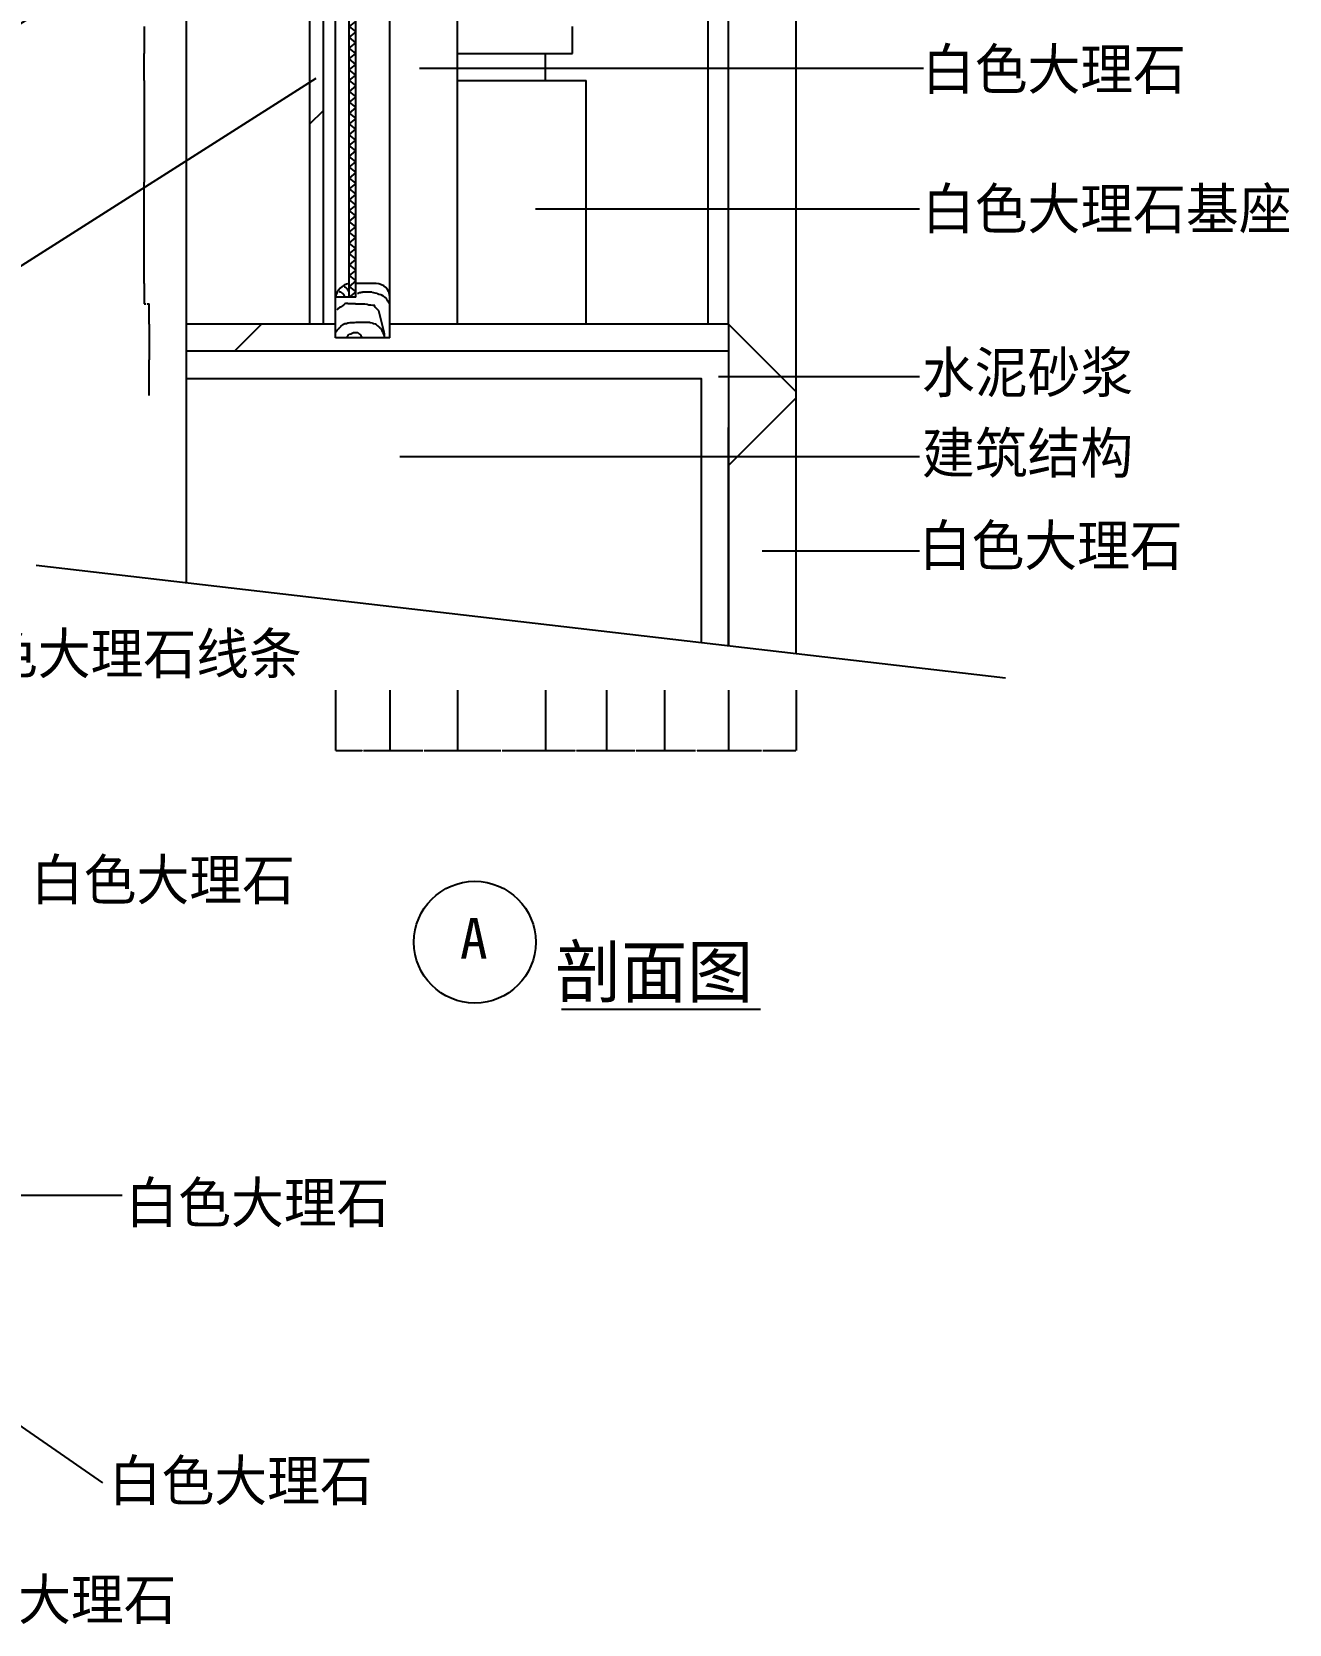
# Model space of a CAD drawing. Header units: metres. Extents: x 53 to 5323, y 88 to 7028.
# Drawn here: x 3466 to 5323, y 88 to 2441 of the extents above; entities that cross this region are included whole.
import ezdxf

# ---------------------------------------------------------------- set-up
doc = ezdxf.new("R2010")
doc.units = ezdxf.units.M
for name, color, linetype in [('2', 2, 'Continuous'), ('3', 3, 'Continuous'), ('4', 4, 'Continuous'), ('7', 7, 'Continuous'), ('BH', 3, 'Continuous'), ('DIM', 3, 'Continuous'), ('TEXT', 3, 'Continuous')]:
    doc.layers.add(name, color=color, linetype=linetype)
doc.dimstyles.get("Standard").update_dxf_attribs({"dimtxt": 2.5, "dimasz": 2.5, "dimexe": 1.25, "dimexo": 0.625, "dimtad": 1, "dimcen": 2.5, "dimazin": 3, "dimtfac": 1, "dimtmove": 0, "dimatfit": 3})

# ---------------------------------------------------------------- blocks, each defined once
blk = doc.blocks.new('BH2')
at = {"layer": 'BH'}
blk.add_lwpolyline([(0, 32), (5, 28), (0, 24), (5, 20), (0, 16), (5, 12), (0, 8), (5, 4), (0, 0)], dxfattribs=at)
blk = doc.blocks.new('*D4')
for p, q in [((4494.48, 1468.47), (4494.48, 1378.97)), ((4594.48, 1468.47), (4594.48, 1378.97)), ((4494.73, 1378.97), (4543.48, 1378.97)), ((4545.48, 1378.97), (4594.23, 1378.97))]:
    blk.add_line(p, q)
at = {"layer": 'Defpoints'}
for p in [(4494.48, 1468.47), (4594.48, 1468.47), (4494.48, 1378.97)]:
    blk.add_point(p, dxfattribs=at)
at = {"layer": 'DIM', "insert": (4544.48, 1378.97), "char_height": 1, "attachment_point": 5}
blk.add_mtext('50', dxfattribs=at)
blk = doc.blocks.new('*D5')
for p, q in [((4399.97, 1468.47), (4399.97, 1378.97)), ((4494.48, 1468.47), (4494.48, 1378.97)), ((4400.22, 1378.97), (4446.225, 1378.97)), ((4448.225, 1378.97), (4494.23, 1378.97))]:
    blk.add_line(p, q)
at = {"layer": 'Defpoints'}
for p in [(4399.97, 1468.47), (4494.48, 1468.47), (4399.97, 1378.97)]:
    blk.add_point(p, dxfattribs=at)
at = {"layer": 'DIM', "insert": (4447.225, 1378.97), "char_height": 1, "attachment_point": 5}
blk.add_mtext('50', dxfattribs=at)
blk = doc.blocks.new('*D46')
for p, q in [((3994.48, 1468.47), (3994.48, 1378.97)), ((4094.48, 1468.47), (4094.48, 1378.97)), ((3994.73, 1378.97), (4043.48, 1378.97)), ((4045.48, 1378.97), (4094.23, 1378.97))]:
    blk.add_line(p, q)
at = {"layer": 'Defpoints'}
for p in [(3994.48, 1468.47), (4094.48, 1468.47), (3994.48, 1378.97)]:
    blk.add_point(p, dxfattribs=at)
at = {"layer": 'DIM', "insert": (4044.48, 1378.97), "char_height": 1, "attachment_point": 5}
blk.add_mtext('50', dxfattribs=at)
blk = doc.blocks.new('*D47')
for p, q in [((3914.48, 1468.47), (3914.48, 1378.97)), ((3994.48, 1468.47), (3994.48, 1378.97)), ((3914.73, 1378.97), (3953.48, 1378.97)), ((3955.48, 1378.97), (3994.23, 1378.97))]:
    blk.add_line(p, q)
at = {"layer": 'Defpoints'}
for p in [(3914.48, 1468.47), (3994.48, 1468.47), (3914.48, 1378.97)]:
    blk.add_point(p, dxfattribs=at)
at = {"layer": 'DIM', "insert": (3954.48, 1378.97), "char_height": 1, "attachment_point": 5}
blk.add_mtext('40', dxfattribs=at)
blk = doc.blocks.new('*D48')
for p, q in [((4224.48, 1468.47), (4224.48, 1378.97)), ((4314.48, 1468.47), (4314.48, 1378.97)), ((4224.73, 1378.97), (4268.48, 1378.97)), ((4270.48, 1378.97), (4314.23, 1378.97))]:
    blk.add_line(p, q)
at = {"layer": 'Defpoints'}
for p in [(4224.48, 1468.47), (4314.48, 1468.47), (4224.48, 1378.97)]:
    blk.add_point(p, dxfattribs=at)
at = {"layer": 'DIM', "insert": (4269.48, 1378.97), "char_height": 1, "attachment_point": 5}
blk.add_mtext('45', dxfattribs=at)
blk = doc.blocks.new('*D49')
for p, q in [((4094.48, 1468.47), (4094.48, 1378.97)), ((4224.48, 1468.47), (4224.48, 1378.97)), ((4094.73, 1378.97), (4158.48, 1378.97)), ((4160.48, 1378.97), (4224.23, 1378.97))]:
    blk.add_line(p, q)
at = {"layer": 'Defpoints'}
for p in [(4094.48, 1468.47), (4224.48, 1468.47), (4094.48, 1378.97)]:
    blk.add_point(p, dxfattribs=at)
at = {"layer": 'DIM', "insert": (4159.48, 1378.97), "char_height": 1, "attachment_point": 5}
blk.add_mtext('65', dxfattribs=at)
blk = doc.blocks.new('*D50')
for p, q in [((4314.48, 1468.47), (4314.48, 1378.97)), ((4399.97, 1468.47), (4399.97, 1378.97)), ((4314.73, 1378.97), (4356.225, 1378.97)), ((4358.225, 1378.97), (4399.72, 1378.97))]:
    blk.add_line(p, q)
at = {"layer": 'Defpoints'}
for p in [(4314.48, 1468.47), (4399.97, 1468.47), (4314.48, 1378.97)]:
    blk.add_point(p, dxfattribs=at)
at = {"layer": 'DIM', "insert": (4357.225, 1378.97), "char_height": 1, "attachment_point": 5}
blk.add_mtext('40', dxfattribs=at)
blk = doc.blocks.new('*D53')
for p, q in [((3631.5, 2448.89), (3631.5, 2408.89)), ((3631.25, 2408.89), (3631, 2408.89)), ((3631.5, 2368.89), (3631.5, 2408.89)), ((3631.5, 2408.89), (3631.5, 2408.89)), ((3631.75, 2408.89), (3632, 2408.89))]:
    blk.add_line(p, q)
at = {"layer": 'Defpoints'}
for p in [(3631.5, 2448.89), (3631.5, 2408.89), (3631.5, 2368.89)]:
    blk.add_point(p, dxfattribs=at)
at = {"layer": 'DIM', "insert": (3631.5, 2410.015), "char_height": 1, "attachment_point": 5}
blk.add_mtext('40', dxfattribs=at)
blk = doc.blocks.new('*D55')
for p, q in [((3639.31, 2008.89), (3639.31, 1956.37)), ((3639.06, 1956.37), (3638.81, 1956.37)), ((3639.31, 1903.84), (3639.31, 1956.37)), ((3639.31, 1956.37), (3639.31, 1956.37)), ((3639.56, 1956.37), (3639.81, 1956.37))]:
    blk.add_line(p, q)
at = {"layer": 'Defpoints'}
for p in [(3639.31, 2008.89), (3639.31, 1956.37), (3639.31, 1903.84)]:
    blk.add_point(p, dxfattribs=at)
at = {"layer": 'DIM', "insert": (3639.31, 1957.495), "char_height": 1, "attachment_point": 5}
blk.add_mtext('50', dxfattribs=at)
blk = doc.blocks.new('*D56')
for p, q in [((3631.5, 2068.89), (3631.5, 2038.89)), ((3631.75, 2038.89), (3634.405, 2038.89)), ((3636.405, 2038.89), (3639.06, 2038.89)), ((3639.31, 2008.89), (3639.31, 2038.89))]:
    blk.add_line(p, q)
at = {"layer": 'Defpoints'}
for p in [(3631.5, 2068.89), (3631.5, 2038.89), (3639.31, 2008.89)]:
    blk.add_point(p, dxfattribs=at)
at = {"layer": 'DIM', "insert": (3635.405, 2038.89), "char_height": 1, "attachment_point": 5}
blk.add_mtext('30', dxfattribs=at)
blk = doc.blocks.new('*D57')
for p, q in [((3631.5, 2368.89), (3631.5, 2218.89)), ((3631.25, 2218.89), (3631, 2218.89)), ((3631.5, 2068.89), (3631.5, 2218.89)), ((3631.5, 2218.89), (3631.5, 2218.89)), ((3631.75, 2218.89), (3632, 2218.89))]:
    blk.add_line(p, q)
at = {"layer": 'Defpoints'}
for p in [(3631.5, 2368.89), (3631.5, 2218.89), (3631.5, 2068.89)]:
    blk.add_point(p, dxfattribs=at)
at = {"layer": 'DIM', "insert": (3631.5, 2220.015), "char_height": 1, "attachment_point": 5}
blk.add_mtext('150', dxfattribs=at)

msp = doc.modelspace()

# ---------------------------------------------------------------- hatches: boundary and pattern name
at = {"layer": 'BH'}
h = msp.add_hatch(dxfattribs=at)
h.set_pattern_fill('ANSI32', scale=50)
h.paths.add_polyline_path([(3896.48, 3490.64), (3876.48, 3487.99), (3876.48, 2008.89), (3896.48, 2008.89)])
h = msp.add_hatch(dxfattribs=at)
h.set_pattern_fill('ANSI33', scale=200)
h.paths.add_polyline_path([(4494.48, 1534.09), (4594.48, 1522.47), (4594.48, 1908.89), (4494.48, 2008.89), (4494.48, 1968.89)])
h.paths.add_polyline_path([(4494.48, 1968.89), (4494.48, 2008.89), (3994.48, 2008.89), (3994.48, 1988.89), (3914.48, 1988.89), (3914.48, 2008.89), (3694.48, 2008.89), (3694.48, 1968.89)])
h = msp.add_hatch(dxfattribs=at)
h.set_pattern_fill('AR-CONC', scale=10)
h.paths.add_polyline_path([(3694.48, 1968.89), (3694.48, 1928.89), (4454.48, 1928.89), (4454.48, 1538.74), (4494.48, 1534.09), (4494.48, 1856.52), (4494.48, 1968.89)])
h = msp.add_hatch(dxfattribs=at)
h.set_pattern_fill('AR-CONC', scale=40)
h.paths.add_polyline_path([(4454.48, 1538.74), (4454.48, 1928.89), (3694.48, 1928.89), (3694.48, 1627.1)])
at = {"layer": 'DIM'}
h = msp.add_hatch(dxfattribs=at)
h.set_pattern_fill('ANSI31', scale=1000)
h.paths.add_polyline_path([(4454.48, 1538.74), (4454.48, 1928.89), (3694.48, 1928.89), (3694.48, 1627.1)])

# ---------------------------------------------------------------- linework, layer by layer
at = {"layer": '2'}
msp.add_lwpolyline([(3694.48, 1928.89), (4454.48, 1928.89), (4454.48, 1538.74)], dxfattribs=at)
at = {"layer": '3'}
for p, q in [((3934.48, 2048.89), (3934.48, 2795.67)), ((4094.48, 2408.89), (4224.48, 2408.89)), ((4094.48, 2368.89), (4224.48, 2368.89))]:
    msp.add_line(p, q, dxfattribs=at)
at = {"layer": '4'}
for p, q in [((4594.48, 1522.47), (4594.48, 3583.17)), ((4494.48, 2008.89), (4494.48, 3569.91)), ((4094.48, 2008.89), (4094.48, 3516.89)), ((3876.48, 2008.89), (3876.48, 3487.99)), ((3896.48, 2008.89), (3896.48, 3490.64)), ((3914.48, 2048.89), (3914.48, 3493.02)), ((3994.48, 2048.89), (3994.48, 3503.63)), ((4464.48, 2008.89), (4464.48, 2728.89)), ((4264.48, 2408.89), (4264.48, 2448.89)), ((4224.48, 2408.89), (4264.48, 2408.89)), ((4224.48, 2368.89), (4224.48, 2408.89)), ((4224.48, 2368.89), (4284.48, 2368.89)), ((4284.48, 2008.89), (4284.48, 2368.89)), ((3914.48, 1988.89), (3914.48, 2048.89)), ((3934.48, 2048.89), (3914.48, 2048.89)), ((3944.48, 2048.89), (3934.48, 2048.89)), ((3974.48, 2068.89), (3944.48, 2068.89)), ((3994.48, 1988.89), (3994.48, 2048.89)), ((3914.48, 2008.89), (3694.48, 2008.89)), ((4494.48, 2008.89), (3994.48, 2008.89)), ((4494.48, 2008.89), (4594.48, 1908.89)), ((4494.48, 2008.89), (4494.48, 1968.89)), ((3994.48, 1988.89), (3914.48, 1988.89)), ((4494.48, 1968.89), (3694.48, 1968.89)), ((4494.48, 1968.89), (4494.48, 1534.09)), ((4494.48, 1534.09), (4494.48, 1856.52))]:
    msp.add_line(p, q, dxfattribs=at)
for centre, radius, start, end in [((3938.62, 2044.75), 24.49, 99.73, 170.27), ((3974.48, 2048.89), 20, 0, 90)]:
    msp.add_arc(centre, radius, start, end, dxfattribs=at)
at = {"layer": '7'}
for p, q in [((3934.48, 2048.89), (3934.48, 3495.68)), ((3944.48, 2048.89), (3944.48, 3497))]:
    msp.add_line(p, q, dxfattribs=at)
at = {"layer": 'BH'}
for p, q in [((3919.57, 2057.12), (3920.63, 2057.12)), ((3920.63, 2057.12), (3920.89, 2056.86)), ((3920.89, 2056.86), (3921.69, 2056.86)), ((3921.69, 2056.86), (3921.95, 2056.59)), ((3921.95, 2056.59), (3922.48, 2056.33)), ((3922.48, 2056.33), (3923.01, 2055.8)), ((3923.01, 2055.8), (3923.54, 2055.53)), ((3923.54, 2055.53), (3923.8, 2055.53)), ((3923.8, 2055.53), (3923.8, 2055.27)), ((3923.8, 2055.27), (3924.33, 2055)), ((3924.33, 2055), (3924.86, 2054.74)), ((3924.86, 2054.74), (3925.13, 2054.21)), ((3925.13, 2054.21), (3925.39, 2054.21)), ((3925.39, 2054.21), (3925.39, 2053.68)), ((3925.39, 2053.68), (3925.66, 2053.68)), ((3925.66, 2053.68), (3925.92, 2053.42)), ((3925.92, 2053.42), (3926.19, 2052.62)), ((3926.19, 2052.62), (3926.72, 2052.09)), ((3926.72, 2052.09), (3926.72, 2051.3)), ((3926.72, 2051.3), (3926.98, 2051.3)), ((3926.98, 2065.06), (3927.25, 2065.06)), ((3926.98, 2051.3), (3926.98, 2051.03)), ((3926.98, 2051.03), (3927.25, 2050.77)), ((3927.25, 2065.06), (3927.25, 2064.8)), ((3927.25, 2064.8), (3927.51, 2064.53)), ((3927.25, 2050.77), (3927.25, 2050.24)), ((3927.25, 2050.24), (3927.51, 2049.97)), ((3927.51, 2064.53), (3927.78, 2064.53)), ((3927.51, 2049.97), (3927.51, 2049.45)), ((3927.51, 2049.45), (3927.78, 2049.45)), ((3927.78, 2064.53), (3927.78, 2064.27)), ((3927.78, 2064.27), (3928.31, 2064.27)), ((3928.31, 2064.27), (3928.57, 2063.74)), ((3928.57, 2063.74), (3929.1, 2063.47)), ((3929.1, 2063.47), (3929.37, 2063.21)), ((3929.37, 2063.21), (3929.9, 2062.68)), ((3929.9, 2062.68), (3929.9, 2062.41)), ((3929.9, 2062.41), (3930.43, 2062.41)), ((3930.43, 2062.41), (3930.69, 2062.15)), ((3930.69, 2062.15), (3931.22, 2061.62)), ((3931.22, 2061.62), (3931.49, 2061.09)), ((3931.49, 2061.09), (3931.75, 2060.56)), ((3931.75, 2060.56), (3932.02, 2060.3)), ((3932.02, 2060.3), (3932.02, 2060.03)), ((3932.02, 2060.03), (3932.28, 2060.03)), ((3932.28, 2060.03), (3932.28, 2059.5)), ((3932.28, 2059.5), (3932.55, 2059.24)), ((3932.55, 2059.24), (3932.55, 2058.97)), ((3932.55, 2058.97), (3932.81, 2058.71)), ((3932.81, 2058.71), (3933.08, 2058.18)), ((3933.08, 2058.18), (3933.08, 2057.91)), ((3933.08, 2057.91), (3933.34, 2057.65)), ((3933.34, 2057.65), (3933.34, 2056.86)), ((3946.85, 2054.47), (3947.65, 2054.74)), ((3946.85, 2054.21), (3946.85, 2054.47)), ((3947.65, 2054.74), (3948.44, 2055.27)), ((3948.44, 2055.27), (3948.97, 2055.53)), ((3948.97, 2055.53), (3949.5, 2055.8)), ((3949.5, 2055.8), (3951.36, 2055.8)), ((3951.36, 2055.8), (3952.15, 2056.06)), ((3952.15, 2056.06), (3952.95, 2056.33)), ((3952.95, 2056.33), (3953.74, 2056.33)), ((3953.74, 2056.33), (3954.54, 2056.59)), ((3954.54, 2056.59), (3957.19, 2056.86)), ((3957.19, 2056.86), (3966.19, 2056.86)), ((3966.19, 2056.86), (3966.99, 2056.59)), ((3966.99, 2056.59), (3967.78, 2056.59)), ((3967.78, 2056.59), (3968.58, 2056.06)), ((3968.58, 2056.06), (3972.29, 2055.53)), ((3972.29, 2055.53), (3975.47, 2055)), ((3975.47, 2055), (3976, 2054.74)), ((3976, 2054.74), (3976.26, 2054.47)), ((3976.26, 2054.47), (3976.53, 2054.21)), ((3976.53, 2054.21), (3977.32, 2053.94)), ((3977.32, 2053.94), (3978.38, 2053.42)), ((3978.38, 2053.42), (3981.03, 2052.62)), ((3981.03, 2052.62), (3983.68, 2051.56)), ((3983.68, 2051.56), (3984.74, 2050.77)), ((3984.74, 2050.77), (3985.8, 2049.97)), ((3985.8, 2049.97), (3986.33, 2049.45)), ((3986.33, 2049.45), (3986.59, 2049.18)), ((3986.59, 2049.18), (3987.12, 2048.92)), ((3987.12, 2048.92), (3987.92, 2048.39)), ((3987.92, 2048.39), (3988.45, 2047.59)), ((3988.45, 2047.59), (3988.98, 2046.8)), ((3988.98, 2046.8), (3989.51, 2046.27)), ((3916.39, 2030.39), (3916.12, 2030.39)), ((3916.65, 2030.65), (3916.39, 2030.39)), ((3916.92, 2030.65), (3916.65, 2030.65)), ((3917.18, 2030.92), (3916.92, 2030.65)), ((3917.71, 2030.92), (3917.18, 2030.92)), ((3917.98, 2031.45), (3917.71, 2031.18)), ((3917.71, 2031.18), (3917.71, 2030.92)), ((3918.51, 2031.98), (3917.98, 2031.45)), ((3918.77, 2032.24), (3918.51, 2031.98)), ((3919.04, 2032.24), (3918.77, 2032.24)), ((3919.3, 2032.51), (3919.04, 2032.24)), ((3919.57, 2032.51), (3919.3, 2032.51)), ((3919.83, 2033.04), (3919.57, 2032.51)), ((3920.36, 2033.57), (3919.83, 2033.04)), ((3920.89, 2034.09), (3920.36, 2033.57)), ((3921.95, 2034.09), (3920.89, 2034.09)), ((3922.48, 2034.36), (3921.95, 2034.09)), ((3923.01, 2034.62), (3922.48, 2034.36)), ((3923.54, 2035.15), (3923.01, 2034.62)), ((3923.8, 2035.42), (3923.54, 2035.15)), ((3924.33, 2035.42), (3923.8, 2035.42)), ((3924.86, 2035.68), (3924.33, 2035.42)), ((3925.13, 2035.95), (3924.86, 2035.68)), ((3925.39, 2036.21), (3925.13, 2035.95)), ((3925.66, 2036.74), (3925.39, 2036.48)), ((3925.39, 2036.48), (3925.39, 2036.21)), ((3925.92, 2037.01), (3925.66, 2036.74)), ((3926.19, 2037.27), (3925.92, 2037.01)), ((3926.72, 2037.27), (3926.19, 2037.27)), ((3927.51, 2038.33), (3926.72, 2037.54)), ((3926.72, 2037.54), (3926.72, 2037.27)), ((3927.78, 2038.86), (3927.51, 2038.33)), ((3927.78, 2039.12), (3927.78, 2038.86)), ((3928.57, 2039.12), (3927.78, 2039.12)), ((3929.1, 2039.39), (3928.57, 2039.12)), ((3932.02, 2039.39), (3929.1, 2039.39)), ((3932.81, 2039.12), (3932.02, 2039.39)), ((3942.35, 2039.12), (3932.81, 2039.12)), ((3943.41, 2038.86), (3942.35, 2039.12)), ((3944.47, 2038.59), (3943.41, 2038.86)), ((3947.65, 2038.33), (3944.47, 2038.59)), ((3957.72, 2038.33), (3947.65, 2038.33)), ((3960.89, 2038.06), (3957.72, 2038.33)), ((3963.54, 2037.27), (3960.89, 2038.06)), ((3966.72, 2037.01), (3963.54, 2037.27)), ((3969.37, 2036.48), (3966.72, 2037.01)), ((3972.29, 2036.48), (3969.37, 2036.48)), ((3972.29, 2036.74), (3972.29, 2036.48)), ((3972.29, 2034.89), (3972.29, 2036.74)), ((3973.08, 2034.09), (3972.29, 2034.89)), ((3978.38, 2028.8), (3973.08, 2034.09)), ((3982.09, 2012.92), (3978.38, 2028.8)), ((3989.51, 2046.27), (3989.51, 2045.74)), ((3989.51, 2045.74), (3989.77, 2045.48)), ((3989.77, 2045.48), (3990.04, 2045.21)), ((3990.04, 2045.21), (3990.3, 2044.68)), ((3990.3, 2044.68), (3991.1, 2044.15)), ((3991.1, 2044.15), (3991.63, 2043.09)), ((3991.63, 2043.09), (3992.16, 2042.03)), ((3992.16, 2042.03), (3992.42, 2041.24)), ((3992.42, 2041.24), (3992.69, 2040.71)), ((3992.69, 2040.71), (3992.69, 2040.45)), ((3992.69, 2040.45), (3992.95, 2040.18)), ((3992.95, 2040.18), (3993.48, 2039.65)), ((3993.48, 2039.65), (3993.75, 2038.86)), ((3993.75, 2038.86), (3994.01, 2038.33)), ((3994.01, 2038.33), (3994.01, 2037.8)), ((3916.12, 1998.89), (3916.65, 1999.95)), ((3916.65, 1999.95), (3917.71, 2001.01)), ((3917.71, 2001.01), (3918.51, 2002.07)), ((3918.51, 2002.07), (3919.3, 2002.6)), ((3919.3, 2002.6), (3919.83, 2002.86)), ((3919.83, 2002.86), (3920.36, 2003.39)), ((3920.36, 2003.39), (3920.63, 2003.92)), ((3920.63, 2003.92), (3921.16, 2004.72)), ((3921.16, 2004.72), (3921.69, 2005.25)), ((3921.69, 2005.25), (3922.48, 2006.3)), ((3922.48, 2006.3), (3923.27, 2007.1)), ((3923.27, 2007.1), (3923.8, 2007.36)), ((3923.8, 2007.36), (3924.07, 2007.63)), ((3924.07, 2007.63), (3924.6, 2007.89)), ((3924.6, 2007.89), (3925.13, 2008.42)), ((3925.13, 2008.42), (3925.92, 2008.95)), ((3925.92, 2008.95), (3926.72, 2009.22)), ((3926.72, 2009.22), (3927.25, 2009.48)), ((3927.25, 2009.48), (3928.31, 2010.01)), ((3928.31, 2010.01), (3930.43, 2010.01)), ((3930.43, 2010.01), (3931.49, 2010.27)), ((3931.49, 2010.27), (3932.55, 2010.8)), ((3932.55, 2010.8), (3933.34, 2011.07)), ((3933.34, 2011.07), (3935.99, 2011.33)), ((3935.99, 2011.33), (3941.55, 2011.33)), ((3941.55, 2011.33), (3942.35, 2011.6)), ((3942.35, 2011.6), (3945, 2012.13)), ((3945, 2012.13), (3964.6, 2012.13)), ((3964.6, 2012.13), (3965.66, 2011.6)), ((3965.66, 2011.6), (3968.31, 2011.07)), ((3968.31, 2011.07), (3969.11, 2010.54)), ((3969.11, 2010.54), (3969.64, 2010.54)), ((3969.64, 2010.54), (3970.43, 2010.01)), ((3970.43, 2010.01), (3973.08, 2009.48)), ((3973.08, 2009.48), (3974.14, 2008.69)), ((3974.14, 2008.69), (3974.67, 2007.89)), ((3974.67, 2007.89), (3975.2, 2007.63)), ((3975.2, 2007.63), (3975.47, 2007.36)), ((3975.47, 2007.36), (3975.73, 2007.36)), ((3975.73, 2007.36), (3976, 2007.1)), ((3976, 2007.1), (3976.53, 2006.83)), ((3976.53, 2006.83), (3977.32, 2006.3)), ((3977.32, 2006.3), (3978.38, 2005.25)), ((3978.38, 2005.25), (3978.64, 2005.25)), ((3978.64, 2005.25), (3978.64, 2004.98)), ((3978.64, 2004.98), (3979.17, 2004.72)), ((3979.17, 2004.72), (3979.44, 2004.19)), ((3979.44, 2004.19), (3980.23, 2003.39)), ((3980.23, 2003.39), (3980.76, 2002.6)), ((3980.76, 2002.6), (3981.29, 2002.07)), ((3981.29, 2002.07), (3981.56, 2001.28)), ((3981.56, 2001.28), (3981.82, 2001.01)), ((3981.82, 2001.01), (3982.09, 2000.48)), ((3985.8, 1999.16), (3982.09, 2012.92)), ((3982.09, 2000.48), (3982.35, 2000.48)), ((3982.35, 2000.48), (3982.62, 1999.95)), ((3982.62, 1999.95), (3982.88, 1999.42)), ((3915.06, 1997.84), (3915.59, 1998.1)), ((3915.06, 1997.57), (3915.06, 1997.84)), ((3915.59, 1998.1), (3916.12, 1998.89)), ((3931.22, 1989.9), (3931.49, 1989.9)), ((3931.49, 1989.9), (3931.75, 1990.69)), ((3931.75, 1990.69), (3932.55, 1991.48)), ((3932.55, 1991.48), (3933.08, 1992.28)), ((3933.08, 1992.28), (3933.61, 1993.07)), ((3933.61, 1993.07), (3933.87, 1993.34)), ((3933.87, 1993.34), (3934.14, 1994.13)), ((3934.14, 1994.13), (3936.79, 1994.92)), ((3936.79, 1994.92), (3939.97, 1995.98)), ((3939.97, 1995.98), (3941.02, 1996.51)), ((3941.02, 1996.51), (3947.12, 1996.51)), ((3947.12, 1996.51), (3948.18, 1995.72)), ((3948.18, 1995.72), (3948.97, 1995.19)), ((3948.97, 1995.19), (3949.24, 1994.92)), ((3949.24, 1994.92), (3949.5, 1994.92)), ((3949.5, 1994.92), (3949.77, 1994.66)), ((3949.77, 1994.66), (3950.3, 1994.13)), ((3950.3, 1994.13), (3951.36, 1993.34)), ((3951.36, 1993.34), (3951.89, 1992.28)), ((3951.89, 1992.28), (3952.68, 1990.69)), ((3952.68, 1990.69), (3952.95, 1990.42)), ((3952.95, 1990.42), (3952.95, 1990.16)), ((3952.95, 1990.16), (3953.21, 1990.16)), ((3953.21, 1990.16), (3953.74, 1989.63)), ((3982.88, 1999.42), (3983.41, 1998.36)), ((3983.41, 1998.36), (3983.94, 1997.31)), ((3983.94, 1997.31), (3983.94, 1996.78)), ((3983.94, 1996.78), (3984.21, 1996.25)), ((3984.21, 1996.25), (3984.47, 1995.19)), ((3984.47, 1995.19), (3985, 1994.39)), ((3985, 1994.39), (3985, 1993.87)), ((3985, 1993.87), (3985.27, 1993.6)), ((3985.27, 1993.6), (3985.27, 1993.07)), ((3985.27, 1993.07), (3985.53, 1992.81)), ((3985.53, 1992.81), (3985.8, 1992.54)), ((3986.59, 1994.39), (3985.8, 1999.16)), ((3985.8, 1992.54), (3986.33, 1991.48)), ((3986.33, 1991.48), (3986.33, 1989.9)), ((3986.33, 1989.9), (3986.59, 1989.63)), ((3986.59, 1989.37), (3986.59, 1994.39)), ((3986.59, 1989.63), (3986.59, 1989.37))]:
    msp.add_line(p, q, dxfattribs=at)
at = {"layer": 'DIM'}
for p, q in [((3694.48, 1627.1), (3694.48, 3463.86)), ((3472.37, 1652.92), (4903.71, 1486.52))]:
    msp.add_line(p, q, dxfattribs=at)
at = {"layer": 'TEXT'}
msp.add_line((4247.88, 996.96), (4541.75, 996.96), dxfattribs=at)
msp.add_circle((4120.1, 1095.97), 90, dxfattribs=at)

# ---------------------------------------------------------------- block references
at = {"layer": '3', "xscale": 2, "yscale": 2, "zscale": 2}
for p in [(3934.48, 2432.89), (3934.48, 2304.89), (3934.48, 2176.89), (3934.48, 2048.89)]:
    msp.add_blockref('BH2', p, dxfattribs=at)
at = {"layer": '3', "xscale": -2, "yscale": 2, "zscale": 2, "rotation": 180}
for p in [(3934.48, 2432.89), (3934.48, 2304.89), (3934.48, 2176.89)]:
    msp.add_blockref('BH2', p, dxfattribs=at)

# ---------------------------------------------------------------- texts
at = {"layer": 'TEXT'}
for s, height, p in [('白色大理石', 60, (4780.37, 2355.79)), ('白色大理石基座', 60, (4780.37, 2149.56)), ('水泥砂浆', 60, (4780.37, 1907.77)), ('建筑结构', 60, (4780.37, 1788.64)), ('白色大理石', 60, (4775.6, 1652.19)), ('白色大理石线条', 60, (3318.61, 1492.38)), ('白色大理石', 60, (3464.37, 1158.25)), ('A', 60, (4098.15, 1071.83)), ('剖面图', 75, (4238.68, 1014.9)), ('白色大理石', 60, (3604.02, 681.36)), ('白色大理石', 60, (3579.39, 270.64)), ('白色大理石', 60, (3289.54, 95.01))]:
    msp.add_text(s, height=height, dxfattribs=at).set_placement(p)

# ---------------------------------------------------------------- dimensions: what is measured, and where the dimension line sits
at = {"layer": 'DIM'}
for base, p1, p2, text, picture, middle in [((3631.5, 2408.89), (3631.5, 2448.89), (3631.5, 2368.89), '40', '*D53', (3631.5, 2410.015)), ((3631.5, 2218.89), (3631.5, 2368.89), (3631.5, 2068.89), '150', '*D57', (3631.5, 2220.015)), ((3631.5, 2038.89), (3631.5, 2068.89), (3639.31, 2008.89), '30', '*D56', (3635.405, 2038.89)), ((3639.31, 1956.37), (3639.31, 2008.89), (3639.31, 1903.84), '50', '*D55', (3639.31, 1957.495)), ((3914.48, 1378.97), (3914.48, 1468.47), (3994.48, 1468.47), '40', '*D47', (3954.48, 1378.97)), ((3994.48, 1378.97), (3994.48, 1468.47), (4094.48, 1468.47), '50', '*D46', (4044.48, 1378.97)), ((4094.48, 1378.97), (4094.48, 1468.47), (4224.48, 1468.47), '65', '*D49', (4159.48, 1378.97)), ((4224.48, 1378.97), (4224.48, 1468.47), (4314.48, 1468.47), '45', '*D48', (4269.48, 1378.97)), ((4314.48, 1378.97), (4314.48, 1468.47), (4399.97, 1468.47), '40', '*D50', (4357.225, 1378.97)), ((4399.97, 1378.97), (4399.97, 1468.47), (4494.48, 1468.47), '50', '*D5', (4447.225, 1378.97)), ((4494.48, 1378.97), (4494.48, 1468.47), (4594.48, 1468.47), '50', '*D4', (4544.48, 1378.97))]:
    dim = msp.add_linear_dim(base=base, p1=p1, p2=p2, text=text, dimstyle='Standard', dxfattribs=at)
    dim.commit()
    dim.dimension.update_dxf_attribs({"geometry": picture, "text_midpoint": middle})

# ---------------------------------------------------------------- leaders
for points in [[(3963.91, 2777.75), (3269.57, 2339.79)], [(4038.31, 2387.23), (4782.94, 2387.23)], [(3885.14, 2372.21), (3389.06, 2056.32)], [(4209.52, 2179.53), (4776.83, 2179.53)], [(4480.07, 1931.67), (4776.83, 1931.67)], [(4009.24, 1813.52), (4776.83, 1813.52)], [(4544.48, 1674.29), (4776.83, 1674.29)], [(2883.9, 722.21), (3599.04, 722.21)], [(3129, 602.54), (3570.02, 297.22)]]:
    msp.add_leader(points, dimstyle='Standard', dxfattribs=at)

doc.saveas('drawing.dxf')
